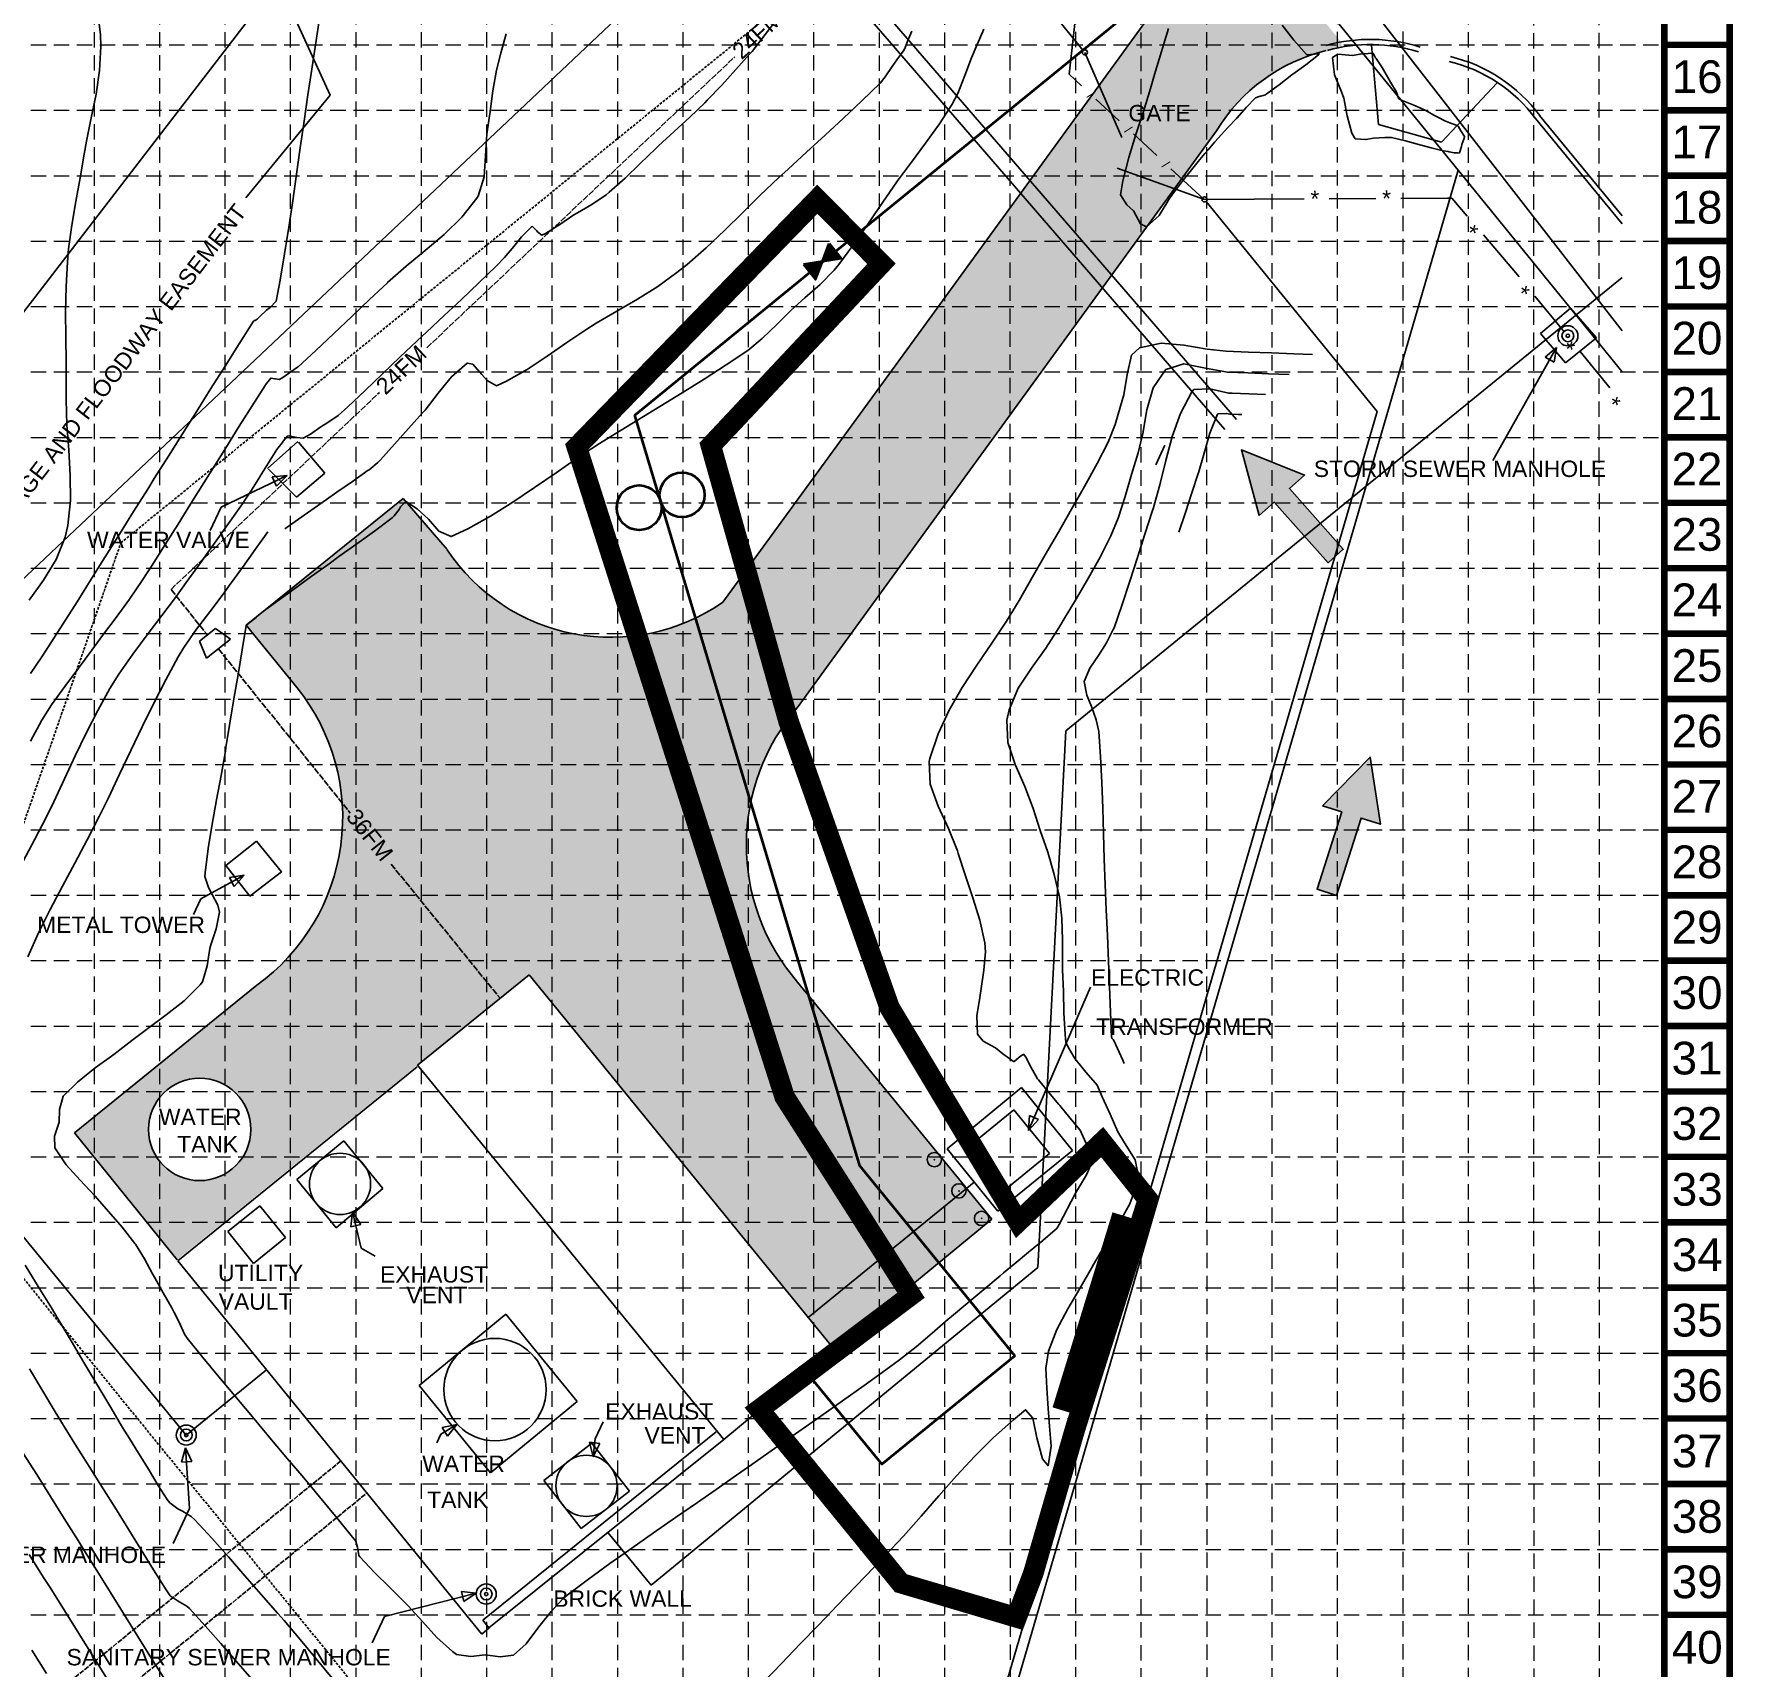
# Model space of a CAD drawing. Header units: inches. Extents: x 3987 to 4244, y 2117 to 2527.
# Drawn here: x 4077.7 to 4243.6, y 2265.7 to 2425.3 of the extents above; entities that cross this region are included whole.
import ezdxf
from ezdxf.enums import TextEntityAlignment as Align

# ---------------------------------------------------------------- set-up
doc = ezdxf.new("R2010")
doc.units = ezdxf.units.IN
doc.header["$MEASUREMENT"] = 0
doc.linetypes.add('DASH', pattern=[0.6, 0.5, -0.1])
doc.linetypes.add('HIDDEN', pattern=[0.375, 0.25, -0.125])
for name, color, linetype in [('ARROWS', 252, 'Continuous'), ('BASE', 7, 'Continuous'), ('BLDG-LINES', 3, 'Continuous'), ('BOUNDARY_L', 5, 'Continuous'), ('CONTOUR', 8, 'Continuous'), ('CONTOUR-IND', 5, 'Continuous'), ('CURB-LINE', 2, 'Continuous'), ('EASEMENTS', 2, 'HIDDEN'), ('EDGEPAVE', 2, 'Continuous'), ('ELEC-LINE', 4, 'E-OHE---OVERHEAD-ELECTRIC'), ('ELEC-TRAN', 9, 'Continuous'), ('EX-ELEC', 5, 'E-UGE---UNDERGROUND-ELECTRIC'), ('FENCE', 2, 'Continuous'), ('FENSE-NEW', 3, 'CHAINLINKS'), ('FM', 6, 'DASH'), ('FUTURE', 4, 'DASH'), ('GRID', 254, 'HIDDEN'), ('LIMITS OF DISTURBANCE', 1, 'HIDDEN'), ('SILT FENCE', 200, 'Continuous'), ('SS-EXIST', 6, 'DASH'), ('SS-EXST01', 6, 'NEW36WATER'), ('SS-MH-TEXT', 6, 'Continuous'), ('STORMSEWER', 6, 'Continuous'), ('TEXT-EXIST', 4, 'Continuous'), ('VAULT', 11, 'Continuous'), ('W-VALVE-TEXT', 6, 'Continuous'), ('WALL', 12, 'Continuous'), ('WATER_TANK', 14, 'Continuous')]:
    doc.layers.add(name, color=color, linetype=linetype)
for name, color, linetype, lineweight in [('C-SS-BYOTHERS', 6, 'Continuous', 40), ('C-SS-PIPE', 20, 'Continuous', 40), ('C-WTR-PIPE', 7, 'Continuous', 40), ('Hatch', 5, 'Continuous', 0)]:
    doc.layers.add(name, color=color, linetype=linetype, lineweight=lineweight)
doc.styles.add('ROMANS', font='romans.shx')
doc.styles.get("Standard").update_dxf_attribs({"font": 'ARIAL.TTF'})
doc.linetypes.add('24SANSEW', pattern='A,0.75,-0.052381,["24SS",ROMANS,S=0.1,R=0,X=0,Y=-0.055],-0.497619,0.7,-0.1,0.7,-0.1,0.7,-0.1', length=3.7)
doc.linetypes.add('30SANSEW', pattern='A,0.75,-0.052381,["30SS",ROMANS,S=0.1,R=0,X=0,Y=-0.055],-0.497619,0.7,-0.1,0.7,-0.1,0.7,-0.1', length=3.7)
doc.linetypes.add('CHAINLINKS', pattern='A,1,-0.075,["O",ROMANS,S=0.1,R=0,X=0,Y=-0.05],-0.175', length=1.25)
doc.linetypes.add('E-OHE---OVERHEAD-ELECTRIC', pattern='A,0.159101,-0.012548,["OHE",ROMANS,S=0.1,R=0,X=0,Y=-0.054412],-0.313626,0.159101,-0.091517,0.159101,-0.091517', length=0.986511)
doc.linetypes.add('E-UGE---UNDERGROUND-ELECTRIC', pattern='A,0.159101,-0.012548,["UGE",ROMANS,S=0.1,R=0,X=0,Y=-0.054412],-0.313626,0.159101,-0.091517,0.159101,-0.091517', length=0.986511)
doc.linetypes.add('NEW36WATER', pattern='A,1,-0.058095,["36W",ROMANS,S=0.12,R=0,X=0,Y=-0.055],-0.561905,1', length=2.62)
doc.linetypes.add('WATER', pattern='A,1,-0.075,["W",ROMANS,S=0.1,R=0,X=0,Y=-0.055],-0.175', length=1.25)

# ---------------------------------------------------------------- blocks, each defined once
blk = doc.blocks.new('SYM1')
blk.add_circle((0, 0), 0.5)
blk = doc.blocks.new('VALVE')
for points in [[(-0.0812, 0.0469), (-0.0812, -0.0469), (0, 0)], [(0.0812, 0.0469), (0.0812, -0.0469), (0, 0)]]:
    blk.add_lwpolyline(points, close=True)
for points in [[(-0.0812, 0.0469), (-0.0812, -0.0469), (0, 0), (-0.0812, -0.0469)], [(0.0812, 0.0469), (0.0812, -0.0469), (0, 0), (0.0812, -0.0469)]]:
    blk.add_solid(points)
blk = doc.blocks.new('arrow')
blk.add_lwpolyline([(-67.01, -25.36), (-59.33, -25.42), (-59.57, -56.14), (-51.89, -56.2), (-51.65, -25.48), (-43.97, -25.54), (-55.3, -2.41), (-67.01, -25.36)], close=True)
at = {"color": 254}
for points in [[(-43.97, -25.54), (-67.01, -25.36), (-55.3, -2.41), (-67.01, -25.36)], [(-59.57, -56.14), (-51.89, -56.2), (-59.33, -25.42), (-51.65, -25.48)]]:
    blk.add_solid(points, dxfattribs=at)

msp = doc.modelspace()

# ---------------------------------------------------------------- hatches: boundary and pattern name
at = {"layer": 'Hatch'}
h = msp.add_hatch(dxfattribs=at)
h.set_pattern_fill('AR-CONC', color=253, style=0)
h.set_pattern_definition([(89.1837, (4160.467, 2285.538), (5.95613, 4.0453), [0.75, -8.25]), (34.1837, (4160.467, 2285.538), (-5.8279, 4.95378), [0.6, -6.6]), (139.635, (4160.963, 2285.875), (0.12823, 8.9991), [0.6374, -7.01142]), (85.368, (4159.203, 2287.088), (9.3182, 5.45994), [1.125, -12.375]), (135.819, (4159.98, 2287.543), (1.09024, 13.4559), [0.9561, -10.5171]), (30.368, (4159.203, 2287.088), (1.0902, 13.4559), [0.9, -9.9]), (60.1837, (4160.294, 2287.3324), (7.17055, 0.65051), [0.75, -8.25]), (5.1837, (4160.294, 2287.332), (-2.69557, 7.1581), [0.6, -6.6]), (110.635, (4160.892, 2287.3866), (4.475, 7.8086), [0.6374, -7.01142]), (76.6837, (4160.467, 2285.5379), (-2.009, 2.65717), [0, -6.52, 0, -6.7, 0, -6.625]), (46.6837, (4160.467, 2285.538), (-0.45281, 4.71928), [0, -3.82, 0, -6.37, 0, -2.525]), (6.6837, (4158.7384, 2284.129), (4.28029, 3.19791), [0, -2.5, 0, -7.8, 0, -10.35]), (356.6837, (4157.963, 2283.497), (3.88795, 4.46056), [0, -3.25, 0, -5.18, 0, -7.35])])
edge = h.paths.add_edge_path()
edge.add_line((4195.81, 2436.14), (4205.35, 2424.46))
edge.add_line((4205.35, 2424.46), (4205.44, 2423.97))
edge.add_arc((4208.13, 2406.64), 17.54, 98.846, 148.4982)
edge.add_line((4193.18, 2415.8), (4152.32, 2359.55))
edge.add_arc((4167.75, 2346.05), 20.5, 138.8207, 219.1837)
edge.add_line((4151.86, 2333.1), (4171.26, 2309.5))
edge.add_line((4171.26, 2309.5), (4155.76, 2296.86))
edge.add_line((4155.76, 2296.86), (4126.02, 2333.35))
edge.add_line((4126.02, 2333.35), (4091.65, 2305.52))
edge.add_line((4091.65, 2305.52), (4081.61, 2317.92))
edge.add_line((4081.61, 2317.92), (4100.38, 2333.07))
edge.add_arc((4087.6, 2348.74), 20.22, 309.1837, 398.6819)
edge.add_line((4103.38, 2361.38), (4098.42, 2367.51))
edge.add_line((4098.42, 2367.51), (4113.73, 2379.89))
edge.add_line((4113.73, 2379.89), (4119.13, 2373.39))
edge.add_arc((4134, 2385.51), 19.19, 219.1837, 304.7542)
edge.add_line((4144.94, 2369.75), (4192.11, 2434.55))
edge.add_arc((4170.64, 2450.75), 26.89, 322.9638, 331.7383)
edge.add_line((4194.33, 2438.01), (4195.81, 2436.14))
edge = h.paths.add_edge_path(flags=16)
edge.add_arc((4093.85, 2318.25), 5, 0, 360)

# ---------------------------------------------------------------- linework, layer by layer
for centre in [(4107.56, 2312.93), (4131.63, 2283.44)]:
    msp.add_circle(centre, 2.99)
for p in [(4165.61, 2315.3), (4168.01, 2312.25), (4170.22, 2309.56)]:
    msp.add_point(p)
at = {"layer": 'BASE', "const_width": 0.639}
for points in [[(4243.3, 2117.49), (4243.3, 2526.42), (3987.72, 2526.42), (3987.72, 2117.49)], [(4236.91, 2123.88), (4236.91, 2520.03), (3994.11, 2520.03), (3994.11, 2123.88)]]:
    msp.add_lwpolyline(points, close=True, dxfattribs=at)
for points in [[(4243.3, 2424.19), (4236.91, 2424.19)], [(4243.3, 2417.8), (4236.91, 2417.8)], [(4243.3, 2411.41), (4236.91, 2411.41)], [(4243.3, 2405.02), (4236.91, 2405.02)], [(4243.3, 2398.63), (4236.91, 2398.63)], [(4243.3, 2392.24), (4236.91, 2392.24)], [(4243.3, 2385.85), (4236.91, 2385.85)], [(4243.3, 2379.46), (4236.91, 2379.46)], [(4243.3, 2373.07), (4236.91, 2373.07)], [(4243.3, 2366.68), (4236.91, 2366.68)], [(4243.3, 2360.29), (4236.91, 2360.29)], [(4243.3, 2353.9), (4236.91, 2353.9)], [(4243.3, 2347.51), (4236.91, 2347.51)], [(4243.3, 2341.12), (4236.91, 2341.12)], [(4243.3, 2334.74), (4236.91, 2334.74)], [(4243.3, 2328.35), (4236.91, 2328.35)], [(4243.3, 2321.96), (4236.91, 2321.96)], [(4243.3, 2315.57), (4236.91, 2315.57)], [(4243.3, 2309.18), (4236.91, 2309.18)], [(4243.3, 2302.79), (4236.91, 2302.79)], [(4243.3, 2296.4), (4236.91, 2296.4)], [(4243.3, 2290.01), (4236.91, 2290.01)], [(4243.3, 2283.62), (4236.91, 2283.62)], [(4243.3, 2277.23), (4236.91, 2277.23)], [(4243.3, 2270.84), (4236.91, 2270.84)]]:
    msp.add_lwpolyline(points, dxfattribs=at)
at = {"layer": 'BLDG-LINES', "color": 7, "linetype": 'Continuous'}
for p, q in [((4115.12, 2324.53), (4126.02, 2333.35)), ((4126.02, 2333.35), (4155.77, 2296.85)), ((4145.06, 2287.98), (4115.12, 2324.53)), ((4155.77, 2296.85), (4145.06, 2287.98))]:
    msp.add_line(p, q, dxfattribs=at)
at = {"layer": 'BOUNDARY_L', "color": 7, "linetype": 'Continuous'}
for p, q in [((4216.76, 2411.94), (4153.44, 2489.74)), ((4148.96, 2179.31), (4216.76, 2411.94)), ((4232.78, 2392.25), (4216.76, 2411.94))]:
    msp.add_line(p, q, dxfattribs=at)
at = {"layer": 'C-SS-BYOTHERS', "color": 42, "linetype": 'Continuous'}
msp.add_line((4157.65, 2405.36), (4210.5, 2448.43), dxfattribs=at)
at = {"layer": 'C-SS-PIPE', "color": 7}
for p in [(4157.65, 2405.36), (4136.36, 2388.01)]:
    msp.add_line(p, (4155.97, 2404), dxfattribs=at)
msp.add_lwpolyline([(4153.07, 2294.61), (4160.47, 2285.54), (4173.47, 2296.13), (4158.33, 2314.7), (4136.36, 2388.01)], dxfattribs=at)
at = {"layer": 'C-WTR-PIPE'}
for centre in [(4140.97, 2380.23), (4136.78, 2378.98)]:
    msp.add_circle(centre, 2.19, dxfattribs=at)
at = {"layer": 'CONTOUR', "color": 35, "linetype": 'Continuous'}
for points, elevation in [([(4150.37, 2426.84), (4149.07, 2425.21), (4147.8, 2423.55), (4147.59, 2423.3), (4146.21, 2421.78), (4144.84, 2420.26), (4143.43, 2418.77), (4143.2, 2418.54), (4141.72, 2417.11), (4140.2, 2415.71), (4138.67, 2414.32), (4138.37, 2414.04), (4136.88, 2412.61), (4135.4, 2411.18), (4133.86, 2409.8), (4133.54, 2409.54), (4132.17, 2408.61), (4130.74, 2407.78), (4130.41, 2407.57), (4129.04, 2406.64), (4127.63, 2405.77), (4127.28, 2405.61), (4126.86, 2405.92), (4126.77, 2406.01), (4126.36, 2406.43), (4126.26, 2406.41), (4125.29, 2405.43), (4124.54, 2404.48), (4123.63, 2403.43), (4122.81, 2402.56), (4121.13, 2400.94), (4119.43, 2399.33), (4117.72, 2397.74), (4116.01, 2396.14), (4115.1, 2395.28), (4113.4, 2393.67), (4111.72, 2392.05), (4110.02, 2390.43), (4108.31, 2388.84), (4107.38, 2388), (4106.38, 2387.31), (4105.67, 2386.88), (4104.67, 2386.17), (4103.95, 2385.76), (4103.34, 2385.83), (4103.19, 2385.86), (4102.57, 2386), (4102.42, 2385.97), (4102.01, 2385.47), (4101.91, 2385.31), (4101.5, 2384.81), (4101.39, 2384.66), (4100.57, 2383.37), (4099.75, 2382.07), (4099.72, 2382), (4098.91, 2380.7), (4098.08, 2379.41), (4098.04, 2379.35), (4096.68, 2377.42), (4095.3, 2375.5), (4093.92, 2373.59), (4092.53, 2371.68), (4091.57, 2370.34), (4090.16, 2368.44), (4088.72, 2366.56), (4087.31, 2364.67), (4085.96, 2362.73), (4085.09, 2361.33), (4083.89, 2359.17), (4082.77, 2356.97), (4081.7, 2354.74), (4080.66, 2352.5), (4079.61, 2350.26), (4078.89, 2348.78), (4077.76, 2346.59), (4076.59, 2344.4)], 679), ([(4083.87, 2427.5), (4084.16, 2425.19), (4084.21, 2424.02), (4084.08, 2421.69), (4083.73, 2419.38), (4083.26, 2417.07), (4082.79, 2414.77), (4082.57, 2413.51), (4082.18, 2411.2), (4081.76, 2408.9), (4081.36, 2406.59), (4081.05, 2404.27), (4080.93, 2403), (4080.8, 2400.55), (4080.76, 2398.1), (4080.77, 2395.65), (4080.8, 2393.19), (4080.82, 2390.74), (4080.82, 2389.55), (4080.89, 2387.08), (4081.06, 2384.61), (4081.21, 2382.13), (4081.22, 2379.67), (4080.96, 2377.25), (4080.7, 2376.1), (4079.84, 2373.92), (4078.61, 2371.89), (4077.18, 2369.96)], 676), ([(4105.52, 2426.56), (4105.13, 2423.97), (4104.75, 2421.39), (4104.43, 2419.32), (4104.04, 2416.73), (4103.67, 2414.14), (4103.31, 2411.55), (4102.94, 2408.96), (4102.55, 2406.38), (4102.15, 2403.79), (4101.71, 2401.21), (4101.33, 2399.16), (4100.72, 2398.52), (4100.39, 2398.27), (4099.74, 2397.65), (4099.45, 2397.39), (4099.36, 2397.33), (4099.36, 2397.32), (4099.27, 2397.26), (4099.26, 2397.26), (4099.22, 2397.26), (4099.22, 2397.26), (4099.17, 2397.27), (4099.17, 2397.27), (4099.14, 2397.24), (4099.14, 2397.23), (4099.11, 2397.2), (4099.11, 2397.2), (4097.72, 2395), (4096.34, 2392.81), (4094.95, 2390.61), (4093.57, 2388.41), (4092.18, 2386.21), (4090.79, 2384.02), (4089.41, 2381.82), (4088.77, 2380.8), (4087.38, 2378.6), (4086.01, 2376.4), (4084.63, 2374.19), (4083.25, 2371.99), (4081.87, 2369.79), (4080.48, 2367.6), (4079.08, 2365.41), (4078.42, 2364.4), (4077.31, 2362.78)], 677), ([(4123.78, 2425.27), (4123.25, 2423.39), (4122.85, 2421.71), (4122.5, 2419.71), (4122.21, 2417.69), (4121.92, 2415.68), (4121.89, 2415.46), (4121.76, 2413.38), (4121.65, 2411.3), (4121.05, 2409.4), (4120.93, 2409.22), (4119.45, 2407.35), (4117.74, 2405.67), (4115.89, 2404.11), (4114.01, 2402.57), (4112.2, 2400.98), (4112.18, 2400.95), (4110.43, 2399.3), (4108.7, 2397.65), (4106.96, 2395.99), (4105.21, 2394.34), (4103.45, 2392.71), (4103.42, 2392.69), (4102.76, 2392.25), (4102.51, 2392.1), (4101.86, 2391.64), (4101.6, 2391.51), (4101.25, 2391.56), (4101.2, 2391.56), (4100.84, 2391.63), (4100.79, 2391.62), (4100.55, 2391.32), (4100.52, 2391.27), (4100.28, 2390.98), (4100.25, 2390.93), (4098.98, 2388.93), (4097.72, 2386.93), (4096.46, 2384.92), (4095.19, 2382.92), (4094.24, 2381.4), (4092.99, 2379.4), (4091.74, 2377.38), (4090.48, 2375.37), (4089.21, 2373.37), (4088.23, 2371.88), (4086.98, 2370.06), (4085.68, 2368.27), (4084.37, 2366.49), (4083.33, 2365.06), (4082.01, 2363.29), (4080.67, 2361.52), (4079.38, 2359.73), (4078.43, 2358.24), (4077.31, 2356.19)], 678), ([(4170.43, 2425.73), (4169.7, 2424.01), (4169.24, 2422.92), (4168.58, 2421.18), (4167.9, 2419.44), (4167.35, 2418.4), (4166.1, 2416.47), (4164.76, 2414.59), (4163.38, 2412.74), (4162.01, 2410.89), (4161.59, 2410.29), (4160.27, 2408.4), (4158.98, 2406.49), (4157.66, 2404.59), (4156.28, 2402.75), (4155.82, 2402.19), (4154.46, 2400.77), (4152.97, 2399.47), (4151.61, 2398.27), (4150.21, 2396.88), (4148.8, 2395.49), (4147.4, 2394.35), (4145.29, 2392.92), (4143.14, 2391.54), (4140.98, 2390.19), (4138.8, 2388.86), (4136.61, 2387.53), (4134.43, 2386.2), (4132.91, 2385.25), (4130.77, 2383.85), (4128.66, 2382.4), (4126.55, 2380.94), (4124.43, 2379.51), (4122.26, 2378.15), (4120.03, 2376.92), (4118.41, 2376.15), (4117.22, 2376.7), (4116.2, 2377.87), (4115.11, 2378.88), (4113.98, 2379.6), (4113.48, 2379.06), (4113.32, 2378.79), (4112.85, 2378.17), (4112.66, 2377.99), (4110.94, 2376.7), (4109.19, 2375.44), (4107.43, 2374.2), (4106.49, 2373.51), (4104.74, 2372.25), (4103, 2370.99), (4101.25, 2369.73), (4100.31, 2369.04), (4099.63, 2368.5), (4099.36, 2368.27), (4098.69, 2367.73), (4098.41, 2367.51), (4098.41, 2367.5), (4098.41, 2367.5), (4098.4, 2367.5), (4098.4, 2367.5), (4098.4, 2367.49), (4098.4, 2367.49), (4098.39, 2367.49), (4098.39, 2367.49), (4098.39, 2367.47), (4098.39, 2367.47), (4098.38, 2367.46), (4098.38, 2367.46), (4097.99, 2365.08), (4097.6, 2362.69), (4097.2, 2360.31), (4096.81, 2357.92), (4096.42, 2355.54), (4096.37, 2355.21), (4095.95, 2352.83), (4095.5, 2350.46), (4095.07, 2348.08), (4094.68, 2345.69), (4094.38, 2343.3), (4094.35, 2342.97), (4094.71, 2341.88), (4095.07, 2341.21), (4095.62, 2340.16), (4095.78, 2339.46), (4095.47, 2337.85), (4094.95, 2336.27), (4094.85, 2335.91), (4094.59, 2334.24), (4094.12, 2332.66), (4093.91, 2332.37), (4092.34, 2330.81), (4090.59, 2329.43), (4088.77, 2328.12), (4087.22, 2326.93), (4085.45, 2325.58), (4083.64, 2324.26), (4081.91, 2322.86), (4080.53, 2321.5), (4080.16, 2320.21), (4080.11, 2318.97), (4079.68, 2317.58), (4079.69, 2316.44), (4080.8, 2314.78), (4082.18, 2313.29), (4083.58, 2311.81), (4083.63, 2311.74), (4084.95, 2310.22), (4086.27, 2308.7), (4087.52, 2307.12), (4087.57, 2307.05), (4088.45, 2305.62), (4089.24, 2304.14), (4089.46, 2303.74), (4090.29, 2302.29), (4091.12, 2300.83), (4091.34, 2300.44), (4091.78, 2299.57), (4091.99, 2299.14), (4092.38, 2298.25), (4092.63, 2297.85), (4094.16, 2295.96), (4095.71, 2294.08), (4097.27, 2292.22), (4098.84, 2290.36), (4100.41, 2288.49), (4100.87, 2287.94), (4102.43, 2286.07), (4104.01, 2284.22), (4105.57, 2282.36), (4107.13, 2280.48), (4108.66, 2278.59), (4109.11, 2278.03), (4109.27, 2277.43), (4109.3, 2277.26), (4109.41, 2276.63), (4109.49, 2276.49), (4110.91, 2274.98), (4112.39, 2273.53), (4113.87, 2272.08), (4114.22, 2271.73), (4115.62, 2270.18), (4117.01, 2268.62), (4118.55, 2267.25), (4118.95, 2266.97), (4120.34, 2266.78), (4121.72, 2266.93), (4123.2, 2266.74), (4124.49, 2266.9), (4125.74, 2268.02), (4126.77, 2269.42), (4127.11, 2269.82), (4128.19, 2271.15), (4129.33, 2272.41), (4129.73, 2272.75), (4131.82, 2274.31), (4133.92, 2275.85), (4136.05, 2277.35), (4138.19, 2278.85), (4140.34, 2280.33), (4142.48, 2281.81), (4144.62, 2283.3), (4145.97, 2284.24), (4148.1, 2285.75), (4150.23, 2287.24), (4152.37, 2288.73), (4154.51, 2290.23), (4156.64, 2291.73), (4158.76, 2293.24), (4160.88, 2294.77), (4162.2, 2295.74), (4163.82, 2297.02), (4165.39, 2298.36), (4166.95, 2299.71), (4167.28, 2299.98), (4168.87, 2301.31), (4170.45, 2302.63), (4172.03, 2303.96), (4172.36, 2304.23), (4173.59, 2305.25), (4174.81, 2306.26), (4174.97, 2306.39), (4176.2, 2307.41), (4177.42, 2308.43), (4177.58, 2308.56)], 681), ([(4188.47, 2425.8), (4187.8, 2423.54), (4187.13, 2421.29), (4186.74, 2419.93), (4186.05, 2417.68), (4185.3, 2415.44), (4184.6, 2413.2), (4184.03, 2410.92), (4183.79, 2409.53), (4184.4, 2408.55), (4185.07, 2407.96), (4185.75, 2406.69), (4186.34, 2406.4), (4187.58, 2407.53), (4188.51, 2409.08), (4188.87, 2409.6), (4189.93, 2410.96), (4191, 2412.32), (4191.39, 2412.8), (4192.03, 2413.56), (4192.36, 2413.93), (4193, 2414.7), (4193.32, 2415.07), (4194.29, 2416.11), (4195.16, 2417.03), (4196.1, 2418.09), (4196.99, 2419), (4197.43, 2419.16), (4197.51, 2419.18), (4197.96, 2419.32), (4198.03, 2419.36), (4199.29, 2420.29), (4200.52, 2421.25), (4200.63, 2421.33), (4201.91, 2422.23), (4203.13, 2423.2), (4203.23, 2423.3), (4202.74, 2423.29), (4202.6, 2423.28), (4202.06, 2423.21), (4201.97, 2423.26), (4200.74, 2424.64), (4199.6, 2426.1)], 683), ([(4217.15, 2414.44), (4217.37, 2415.07), (4217.38, 2415.25), (4217.1, 2415.69), (4217.03, 2415.78), (4216.76, 2416.24), (4216.68, 2416.32), (4216.21, 2416.49), (4216.11, 2416.52), (4215.63, 2416.69), (4215.53, 2416.73), (4214.74, 2417.15), (4214.4, 2417.33), (4213.61, 2417.77), (4213.26, 2417.94), (4212.46, 2418.29), (4212.12, 2418.43), (4211.3, 2418.75), (4210.98, 2418.92), (4210.86, 2419.23), (4210.85, 2419.27), (4210.74, 2419.58), (4210.72, 2419.62), (4210.18, 2420.54), (4209.88, 2421.05), (4209.34, 2421.97), (4209.03, 2422.48), (4208.76, 2422.86), (4208.71, 2422.93), (4208.46, 2423.36), (4208.38, 2423.39), (4207.2, 2423.29), (4206.44, 2423.16), (4205.03, 2423.27), (4204.49, 2422.94), (4204.69, 2421.26), (4205.39, 2419.6), (4205.61, 2418.98), (4205.94, 2417.24), (4206.4, 2415.57), (4206.72, 2415.02), (4207.77, 2414.93), (4208.5, 2415.07), (4209.61, 2415.15), (4210.27, 2415.13), (4211.63, 2414.82), (4212.79, 2414.49), (4214.14, 2414.14), (4215.31, 2413.85), (4215.81, 2413.76), (4215.91, 2413.74), (4216.4, 2413.65), (4216.5, 2413.63), (4216.69, 2413.63), (4216.71, 2413.63), (4216.9, 2413.62), (4216.91, 2413.63), (4217.1, 2414.26), (4217.15, 2414.44)], 683), ([(4179.85, 2318.18), (4178.86, 2319.38), (4177.86, 2320.59), (4177.78, 2320.69), (4176.77, 2321.88), (4175.78, 2323.09), (4175.7, 2323.2), (4175.22, 2324.01), (4175.01, 2324.39), (4174.59, 2325.27), (4174.31, 2325.59), (4173.9, 2325.32), (4173.82, 2325.24), (4173.42, 2324.89), (4173.33, 2324.9), (4172.29, 2325.62), (4171.57, 2326.23), (4170.38, 2326.88), (4169.81, 2327.56), (4169.75, 2329.33), (4170.06, 2331.14), (4170.18, 2332.02), (4170.43, 2333.81), (4170.61, 2335.61), (4170.54, 2336.48), (4170.04, 2338.69), (4169.38, 2340.87), (4168.65, 2343.03), (4167.95, 2345.2), (4167.86, 2345.47), (4166.99, 2347.65), (4165.97, 2349.82), (4165.2, 2351.99), (4165.12, 2354.19), (4165.18, 2354.47), (4165.97, 2356.89), (4167.05, 2359.2), (4168.34, 2361.42), (4169.76, 2363.59), (4171.23, 2365.75), (4172.67, 2367.91), (4173.89, 2369.93), (4175.16, 2372.16), (4176.45, 2374.38), (4177.74, 2376.6), (4179.02, 2378.82), (4180.28, 2381.06), (4181.51, 2383.31), (4182.6, 2385.39), (4183.28, 2387.11), (4183.79, 2388.9), (4184.12, 2390), (4184.44, 2392), (4184.88, 2393.89), (4185.64, 2394.61), (4187.76, 2395.04), (4189.99, 2394.87), (4192.26, 2394.48), (4194.1, 2394.27), (4196.31, 2394.18), (4198.53, 2394.09), (4200.74, 2394), (4202.56, 2393.93)], 681), ([(4197.96, 2390.02), (4196.32, 2390.09), (4194.69, 2390.15), (4194.36, 2390.16), (4192.53, 2390.59), (4190.96, 2390.54), (4190.75, 2390.31), (4189.64, 2388.19), (4188.83, 2385.93), (4188.21, 2383.58), (4187.63, 2381.21), (4186.98, 2378.87), (4186.92, 2378.69), (4186.18, 2376.4), (4185.45, 2374.1), (4184.72, 2371.81), (4183.96, 2369.52), (4183.16, 2367.25), (4183.09, 2367.08), (4182.42, 2365.77), (4181.66, 2364.53), (4180.81, 2363.29), (4180.23, 2361.99), (4180.5, 2360.66), (4180.96, 2359.55), (4181.42, 2358.25), (4181.68, 2357.12), (4181.85, 2354.63), (4181.97, 2352.13), (4182.06, 2349.63), (4182.14, 2347.14), (4182.21, 2344.64), (4182.3, 2342.18), (4182.4, 2339.69), (4182.51, 2337.19), (4182.61, 2334.7), (4182.71, 2332.2), (4182.82, 2329.7), (4182.92, 2327.25), (4182.96, 2327.2), (4182.96, 2327.19), (4182.99, 2327.14), (4182.99, 2327.14), (4183.07, 2327.04), (4183.07, 2327.04), (4183.15, 2326.94), (4183.15, 2326.94)], 679), ([(4189.5, 2376.6), (4190.13, 2378.51), (4190.76, 2380.42), (4191.39, 2382.33), (4191.41, 2382.38), (4191.96, 2384.32), (4192.52, 2386.26), (4193.28, 2388.11), (4193.31, 2388.16), (4194.12, 2388.19), (4194.49, 2388.11), (4195.33, 2388.08), (4195.66, 2388.07)], 678), ([(4183.15, 2326.94), (4183.15, 2326.94), (4183.15, 2326.94), (4183.15, 2326.94), (4183.15, 2326.94), (4183.51, 2326.14), (4183.66, 2325.81), (4184.01, 2325.02), (4184.16, 2324.69)], 679), ([(4179.85, 2318.18), (4180.27, 2317.25), (4180.49, 2316.76), (4181.05, 2315.85), (4181.12, 2315.35), (4180.47, 2313.81), (4179.58, 2312.36), (4179.35, 2311.95), (4178.57, 2310.46), (4177.8, 2308.97), (4177.58, 2308.56)], 681), ([(4077.23, 2294.88), (4078.43, 2292.86), (4079.64, 2290.83), (4080.44, 2289.51), (4081.65, 2287.55), (4082.88, 2285.6), (4084.11, 2283.65), (4085.34, 2281.71), (4085.71, 2281.11), (4086.92, 2279.15), (4088.12, 2277.18), (4089.33, 2275.22), (4090.59, 2273.29), (4090.98, 2272.71), (4091.64, 2272.24), (4091.91, 2272.09), (4092.61, 2271.67), (4092.84, 2271.47), (4094.39, 2269.77), (4095.92, 2268.04), (4097.43, 2266.3), (4098.94, 2264.56)], 679), ([(4076.58, 2286.67), (4077.93, 2284.53), (4079.28, 2282.39), (4080.62, 2280.25), (4081.97, 2278.11), (4082.48, 2277.3), (4083.81, 2275.16), (4085.15, 2273.01), (4086.48, 2270.86), (4087.81, 2268.71), (4089.16, 2266.57), (4090.52, 2264.44)], 678), ([(4077.2, 2276.74), (4078.61, 2274.5), (4079.24, 2273.5), (4080.64, 2271.26), (4082.04, 2269.02), (4083.44, 2266.78), (4084.84, 2264.53)], 677), ([(4077.44, 2267.4), (4078.88, 2265.1)], 676)]:
    msp.add_lwpolyline(points, dxfattribs=dict(at, elevation=elevation))
at = {"layer": 'CONTOUR-IND', "color": 35, "elevation": 680}
for points in [[(4163.41, 2425.53), (4163.13, 2424.84), (4163.03, 2424.61), (4162.76, 2423.92), (4162.65, 2423.7), (4161.96, 2422.71), (4161.48, 2422.06), (4160.82, 2421.05), (4160.31, 2420.43), (4158.54, 2418.73), (4156.75, 2417.04), (4154.95, 2415.38), (4153.13, 2413.72), (4151.33, 2412.06), (4150.39, 2411.19), (4148.61, 2409.49), (4146.86, 2407.77), (4145.1, 2406.05), (4143.31, 2404.37), (4141.46, 2402.75), (4140.47, 2401.95), (4138.59, 2400.59), (4136.61, 2399.35), (4134.6, 2398.17), (4132.59, 2396.99), (4131.66, 2396.41), (4129.71, 2395.12), (4127.79, 2393.78), (4125.85, 2392.49), (4123.83, 2391.34), (4122.84, 2390.88), (4121.93, 2391.41), (4121.41, 2391.99), (4120.53, 2393), (4119.98, 2393.11), (4118.44, 2391.77), (4117.14, 2390.16), (4115.86, 2388.52), (4115.62, 2388.24), (4114.25, 2386.71), (4112.88, 2385.18), (4111.5, 2383.65), (4111.25, 2383.38), (4110.87, 2383.07), (4110.79, 2383), (4110.4, 2382.69), (4110.32, 2382.63), (4108.79, 2381.55), (4107.26, 2380.48), (4106.25, 2379.78), (4104.71, 2378.71), (4103.18, 2377.64), (4102.17, 2376.93)], [(4200.26, 2391.98), (4198.26, 2392.06), (4196.26, 2392.14), (4194.25, 2392.22), (4194.23, 2392.22), (4192.11, 2392.62), (4189.99, 2393.02), (4188.21, 2392.48), (4188.19, 2392.46), (4186.98, 2390.69), (4186.36, 2388.53), (4185.97, 2386.22), (4185.52, 2384.34), (4184.87, 2382.22), (4184.24, 2380.08), (4183.55, 2377.97), (4182.85, 2376.23), (4181.82, 2374.15), (4180.68, 2372.12), (4179.48, 2370.12), (4178.29, 2368.13), (4177.78, 2367.23), (4176.49, 2365.25), (4175.09, 2363.32), (4173.81, 2361.34), (4172.92, 2359.23), (4172.7, 2358.23), (4172.8, 2356.03), (4173.51, 2353.88), (4174.45, 2351.75), (4175.27, 2349.6), (4175.27, 2349.6), (4175.96, 2347.45), (4176.68, 2345.32), (4177.33, 2343.16), (4177.84, 2340.97), (4177.84, 2340.97), (4178.07, 2338.88), (4178.12, 2336.76), (4178.12, 2334.64), (4178.14, 2333.85), (4178.21, 2331.74), (4178.27, 2329.63), (4178.38, 2327.52), (4178.44, 2326.73), (4178.77, 2326.13), (4178.89, 2325.95), (4179.23, 2325.34), (4179.34, 2325.17), (4180.03, 2324.33), (4180.42, 2323.86), (4181.11, 2323.03), (4181.5, 2322.56)], [(4100.52, 2376.63), (4099.27, 2374.89), (4098.02, 2373.15), (4096.77, 2371.4), (4096.13, 2370.52), (4094.84, 2368.8), (4093.53, 2367.1), (4092.3, 2365.34), (4091.74, 2364.41), (4090.53, 2362.16), (4089.36, 2359.88), (4088.24, 2357.58), (4087.13, 2355.27), (4086.03, 2352.96), (4084.93, 2350.65), (4084.03, 2348.81), (4082.87, 2346.53), (4081.66, 2344.27), (4080.44, 2342.01), (4079.25, 2339.74), (4078.12, 2337.44), (4077.07, 2335.11)], [(4148.9, 2264.24), (4150.71, 2266.12), (4152.52, 2267.99), (4154.32, 2269.87), (4156.13, 2271.75), (4157.93, 2273.63), (4159.74, 2275.51), (4160.81, 2276.62), (4162.59, 2278.53), (4164.33, 2280.48), (4166.05, 2282.45), (4167.79, 2284.4), (4169.56, 2286.32), (4171.4, 2288.16), (4173.33, 2289.9), (4174.53, 2290.87), (4175.24, 2290.05), (4175.63, 2288.13), (4176.18, 2286.06), (4176.72, 2285.4), (4177.02, 2287.3), (4176.86, 2289.28), (4176.74, 2291), (4176.61, 2292.97), (4176.5, 2294.94), (4176.75, 2296.6), (4177.59, 2298.71), (4178.66, 2300.73), (4179.83, 2302.71), (4180.97, 2304.69), (4181.16, 2305.05), (4182.33, 2307.04), (4183.59, 2308.99), (4184.72, 2310.99), (4185.49, 2313.11), (4185.57, 2313.51), (4185.23, 2315.27), (4184.17, 2316.94), (4183.54, 2318.03), (4182.77, 2319.74), (4182, 2321.45), (4181.5, 2322.56)], [(4076.79, 2304.99), (4078.09, 2302.9), (4079.38, 2300.81), (4080.04, 2299.71), (4081.3, 2297.6), (4082.55, 2295.48), (4083.8, 2293.37), (4085.06, 2291.26), (4086.32, 2289.15), (4086.98, 2288.05), (4087.86, 2286.64), (4088.74, 2285.24), (4088.95, 2284.91), (4089.79, 2283.48), (4090.68, 2282.09), (4090.92, 2281.78), (4091.73, 2281.2), (4092.16, 2280.95), (4093.02, 2280.44), (4093.39, 2280.13), (4095.04, 2278.33), (4096.66, 2276.5), (4098.27, 2274.66), (4099.87, 2272.82), (4101.47, 2270.98), (4102.09, 2270.28), (4103.68, 2268.42), (4105.24, 2266.54), (4106.8, 2264.66)]]:
    msp.add_lwpolyline(points, dxfattribs=at)
at = {"layer": 'CURB-LINE', "color": 7}
msp.add_line((4232.78, 2406.69), (4224.34, 2416.98), dxfattribs=at)
at = {"layer": 'CURB-LINE', "color": 7, "linetype": 'Continuous'}
msp.add_line((4232.78, 2407.48), (4224.73, 2417.3), dxfattribs=at)
for centre, radius, start, end in [((4208.2, 2408.51), 16.21, 72.5827, 105.5004), ((4212.55, 2408.3), 15.14, 36.3827, 76.7676)]:
    msp.add_arc(centre, radius, start, end, dxfattribs=at)
at = {"layer": 'CURB-LINE', "color": 7}
for centre, radius, start, end in [((4208.2, 2408.51), 15.71, 72.5827, 105.5004), ((4212.55, 2408.3), 14.64, 36.3827, 76.7676)]:
    msp.add_arc(centre, radius, start, end, dxfattribs=at)
at = {"layer": 'EASEMENTS', "color": 253, "linetype": 'HIDDEN'}
for p, q in [((4086.15, 2375.55), (4182.55, 2453.98)), ((4065.86, 2316.94), (4086.15, 2375.55)), ((4156.58, 2205.46), (4065.86, 2316.94))]:
    msp.add_line(p, q, dxfattribs=at)
at = {"layer": 'EDGEPAVE', "color": 7}
for p, q in [((4192.03, 2434.47), (4164.57, 2396.67)), ((4208.98, 2416.42), (4208.32, 2424.15)), ((4220.58, 2420.49), (4215.15, 2414.69)), ((4215.15, 2414.69), (4208.98, 2416.42)), ((4193.18, 2415.8), (4174.99, 2390.78)), ((4227.74, 2398.46), (4224.81, 2396.01)), ((4230.28, 2395.57), (4227.74, 2398.46)), ((4164.57, 2396.67), (4144.94, 2369.75)), ((4224.81, 2396.01), (4227.26, 2393.13)), ((4227.26, 2393.13), (4230.28, 2395.57)), ((4100.49, 2382.8), (4103.45, 2385.45)), ((4103.51, 2385.39), (4106.07, 2382.35)), ((4103.32, 2380), (4100.56, 2382.73)), ((4106.07, 2382.35), (4103.32, 2380)), ((4113.73, 2379.89), (4098.4, 2367.49)), ((4118.03, 2374.88), (4113.73, 2379.89)), ((4098.4, 2367.49), (4103.38, 2361.38)), ((4099.41, 2346.42), (4096.41, 2344.02)), ((4101.85, 2343.42), (4099.41, 2346.42)), ((4096.41, 2344.02), (4098.75, 2341.03)), ((4098.75, 2341.03), (4101.85, 2343.42)), ((4099.43, 2332.35), (4081.61, 2317.92)), ((4115.1, 2324.36), (4091.73, 2305.42)), ((4166.86, 2316.36), (4174.11, 2322.34)), ((4174.11, 2322.34), (4179.1, 2316.18)), ((4081.61, 2317.92), (4091.65, 2305.52)), ((4103.33, 2313.37), (4107.94, 2317.14)), ((4107.94, 2317.14), (4111.75, 2312.49)), ((4171.82, 2310.28), (4166.86, 2316.36)), ((4179.1, 2316.18), (4171.82, 2310.28)), ((4107.17, 2308.63), (4103.33, 2313.37)), ((4111.75, 2312.49), (4107.17, 2308.63)), ((4091.73, 2305.42), (4121.42, 2268.96)), ((4123.74, 2300.2), (4115.3, 2293.25)), ((4115.3, 2293.25), (4122.27, 2284.71)), ((4127.46, 2283.95), (4132.16, 2287.61)), ((4132.16, 2287.61), (4135.84, 2282.92)), ((4131.11, 2279.26), (4127.46, 2283.95)), ((4135.84, 2282.92), (4131.11, 2279.26)), ((4121.42, 2268.96), (4122.12, 2269.56))]:
    msp.add_line(p, q, dxfattribs=at)
at = {"layer": 'EDGEPAVE', "color": 7, "linetype": 'Continuous'}
for p, q in [((4174.99, 2390.78), (4152.32, 2359.55)), ((4152.25, 2332.63), (4171.22, 2309.47)), ((4171.22, 2309.47), (4155.79, 2296.78)), ((4130.71, 2291.66), (4123.74, 2300.2)), ((4122.27, 2284.71), (4130.71, 2291.66))]:
    msp.add_line(p, q, dxfattribs=at)
at = {"layer": 'EDGEPAVE', "color": 7}
for centre, radius, start, end in [((4207.93, 2406.84), 17.26, 103.5064, 148.7113), ((4134, 2385.51), 19.19, 213.6649, 304.7542), ((4087.6, 2348.74), 20.22, 305.823, 38.6819)]:
    msp.add_arc(centre, radius, start, end, dxfattribs=at)
at = {"layer": 'EDGEPAVE', "color": 7, "linetype": 'Continuous'}
msp.add_arc((4167.75, 2346.05), 20.5, 138.8207, 220.8849, dxfattribs=at)
at = {"layer": 'ELEC-LINE', "color": 7, "flags": 128}
msp.add_lwpolyline([(4232.78, 2396.27), (4210.73, 2424.66), (4160.17, 2489.74)], dxfattribs=at)
at = {"layer": 'ELEC-TRAN', "linetype": 'Continuous'}
for p, q in [((4169.11, 2316.69), (4173.38, 2320.16)), ((4173.38, 2320.16), (4176.85, 2315.9)), ((4172.59, 2312.43), (4169.11, 2316.69)), ((4176.85, 2315.9), (4172.59, 2312.43))]:
    msp.add_line(p, q, dxfattribs=at)
at = {"layer": 'EX-ELEC', "color": 7}
msp.add_line((4153.3, 2299.89), (4169.51, 2313.11), dxfattribs=at)
at = {"layer": 'FENCE', "color": 7, "linetype": 'Continuous'}
for p, q in [((4178.77, 2421.31), (4180.19, 2434.11)), ((4180, 2420.17), (4178.77, 2421.31)), ((4183.67, 2416.77), (4181.39, 2418.89)), ((4187.34, 2413.37), (4185.05, 2415.49)), ((4191.96, 2409.09), (4188.72, 2412.09)), ((4191.96, 2409.09), (4201.74, 2409.14)), ((4204.17, 2409.16), (4208.74, 2409.18)), ((4211.17, 2409.19), (4215.74, 2409.21)), ((4215.74, 2409.21), (4216.16, 2409.22)), ((4217.66, 2407.47), (4216.16, 2409.22)), ((4222.22, 2402.16), (4219.25, 2405.62)), ((4222.73, 2401.54), (4222.22, 2402.16)), ((4227.16, 2396.12), (4224.27, 2399.65)), ((4231.59, 2390.7), (4228.7, 2394.23))]:
    msp.add_line(p, q, dxfattribs=at)
at = {"layer": 'FENSE-NEW', "color": 7}
for p, q in [((4137.07, 2476.6), (4008.04, 2308.99)), ((4180.16, 2423.64), (4137.07, 2476.6)), ((4208.85, 2388.38), (4192.16, 2408.89)), ((4148.45, 2181.13), (4208.85, 2388.38))]:
    msp.add_line(p, q, dxfattribs=at)
at = {"layer": 'FENSE-NEW', "color": 7, "linetype": 'Continuous'}
for p, q in [((4183.94, 2415.14), (4180.32, 2423.45)), ((4192, 2409.09), (4183.47, 2412.13))]:
    msp.add_line(p, q, dxfattribs=at)
for centre in [(4180.32, 2423.45), (4192, 2409.09)]:
    msp.add_circle(centre, 0.25, dxfattribs=at)
at = {"layer": 'FM', "color": 7}
msp.add_line((4057.54, 2239.83), (4110.19, 2282.74), dxfattribs=at)
at = {"layer": 'FUTURE', "color": 7}
msp.add_line((4107.64, 2285.87), (4048.26, 2237.51), dxfattribs=at)
at = {"layer": 'GRID', "color": 252, "linetype": 'HIDDEN', "lineweight": 0, "ltscale": 6}
for p, q in [((4083.57, 2149.43), (4083.57, 2520.03)), ((4089.96, 2149.43), (4089.96, 2520.03)), ((4096.34, 2149.42), (4096.34, 2520.03)), ((4102.73, 2149.42), (4102.73, 2520.03)), ((4109.12, 2149.42), (4109.12, 2520.03)), ((4115.51, 2149.42), (4115.51, 2520.03)), ((4121.9, 2149.42), (4121.9, 2520.03)), ((4128.29, 2149.42), (4128.29, 2520.03)), ((4134.68, 2149.42), (4134.68, 2520.03)), ((4141.07, 2149.42), (4141.07, 2520.03)), ((4147.46, 2149.42), (4147.46, 2520.03)), ((4153.85, 2149.42), (4153.85, 2520.03)), ((4160.24, 2149.41), (4160.24, 2520.03)), ((4166.63, 2149.41), (4166.63, 2520.03)), ((4173.05, 2149.43), (4173.02, 2520.03)), ((4179.43, 2149.46), (4179.41, 2520.03)), ((4185.82, 2149.38), (4185.8, 2520.03)), ((4192.26, 2149.44), (4192.22, 2520.17)), ((4198.62, 2149.38), (4198.61, 2520.17)), ((4205.01, 2149.45), (4204.99, 2520.17)), ((4211.42, 2149.48), (4211.38, 2520.17)), ((4217.79, 2149.42), (4217.77, 2520.17)), ((4224.2, 2149.34), (4224.16, 2520.17)), ((4230.59, 2149.35), (4230.55, 2520.17)), ((3994.11, 2424.19), (4236.91, 2424.19)), ((3994.11, 2417.8), (4236.91, 2417.8)), ((3994.11, 2411.41), (4236.91, 2411.41)), ((3994.11, 2405.02), (4236.91, 2405.02)), ((3994.11, 2398.63), (4236.91, 2398.63)), ((3994.11, 2392.24), (4236.91, 2392.24)), ((3994.11, 2385.85), (4236.91, 2385.85)), ((3994.11, 2379.46), (4236.91, 2379.46)), ((3994.11, 2373.07), (4236.91, 2373.07)), ((3994.11, 2366.68), (4236.91, 2366.68)), ((3994.11, 2360.29), (4236.91, 2360.29)), ((3994.11, 2353.9), (4236.91, 2353.9)), ((3994.11, 2347.51), (4236.91, 2347.51)), ((3994.11, 2341.12), (4236.91, 2341.12)), ((3994.11, 2334.74), (4236.91, 2334.74)), ((3994.11, 2328.35), (4236.91, 2328.35)), ((3994.11, 2321.96), (4236.91, 2321.96)), ((3994.11, 2315.57), (4236.91, 2315.57)), ((3994.11, 2309.18), (4236.91, 2309.18)), ((3994.11, 2302.79), (4236.91, 2302.79)), ((3994.11, 2296.4), (4236.91, 2296.4)), ((3994.11, 2290.01), (4236.91, 2290.01)), ((3994.11, 2283.62), (4236.91, 2283.62)), ((3994.11, 2277.23), (4236.91, 2277.23)), ((3994.11, 2270.84), (4236.91, 2270.84))]:
    msp.add_line(p, q, dxfattribs=at)
at = {"layer": 'LIMITS OF DISTURBANCE', "ltscale": 30, "const_width": 2}
msp.add_lwpolyline([(4179.37, 2289.04), (4186.47, 2311.41), (4182, 2317.02), (4173.8, 2309.22), (4161.23, 2330.17), (4151.36, 2358.14), (4143.78, 2385.04), (4160.45, 2402.81), (4154.17, 2409.1), (4130.68, 2384.92), (4150.98, 2321.45), (4163.33, 2302.05), (4148.51, 2290.9), (4162.34, 2273.93), (4173.65, 2270.58), (4175.28, 2274.91)], close=True, dxfattribs=at)
at = {"layer": 'SILT FENCE', "const_width": 2}
msp.add_lwpolyline([(4178.11, 2290.81), (4183.97, 2309.86)], dxfattribs=at)
at = {"layer": 'SS-EXIST', "color": 7, "linetype": '24SANSEW', "ltscale": 0.75}
msp.add_line((4046.87, 2343.94), (4187.52, 2476.81), dxfattribs=at)
at = {"layer": 'SS-EXIST', "color": 7, "ltscale": 1.25}
for p, q in [((4116.04, 2394.61), (4146.13, 2423.03)), ((4091.05, 2371), (4111.4, 2390.22)), ((4091.05, 2371), (4094.61, 2366.55)), ((4095.69, 2365.2), (4108.56, 2349.15)), ((4112.55, 2344.17), (4123.19, 2331.06))]:
    msp.add_line(p, q, dxfattribs=at)
at = {"layer": 'SS-EXIST', "color": 7, "linetype": '30SANSEW', "ltscale": 0.75}
for p, q in [((4092.54, 2288.4), (4046.87, 2343.94)), ((4100.39, 2294.78), (4092.54, 2288.4))]:
    msp.add_line(p, q, dxfattribs=at)
at = {"layer": 'SS-EXST01', "color": 42, "linetype": 'Continuous'}
for p, q in [((4093.83, 2365.93), (4095.39, 2367.18)), ((4096.86, 2366.14), (4095.39, 2367.18)), ((4093.83, 2365.93), (4094.52, 2364.27)), ((4094.52, 2364.27), (4096.86, 2366.14))]:
    msp.add_line(p, q, dxfattribs=at)
at = {"layer": 'SS-MH-TEXT', "color": 7, "linetype": 'Continuous'}
for centre, radius in [((4227.49, 2395.77), 0.98), ((4227.49, 2395.77), 0.574), ((4227.49, 2395.77), 0.164), ((4092.54, 2288.4), 0.98), ((4092.54, 2288.4), 0.574), ((4092.54, 2288.4), 0.164), ((4121.84, 2272.87), 0.98), ((4121.84, 2272.87), 0.574), ((4121.84, 2272.87), 0.164)]:
    msp.add_circle(centre, radius, dxfattribs=at)
at = {"layer": 'STORMSEWER', "color": 5, "linetype": 'Continuous'}
for p, q in [((4195.12, 2387.61), (4155.34, 2433.64)), ((4193.98, 2386.63), (4154.2, 2432.66))]:
    msp.add_line(p, q, dxfattribs=at)
at = {"layer": 'TEXT-EXIST', "color": 7, "linetype": 'Continuous'}
for p, q in [((4106.58, 2419.29), (4090.61, 2454.2)), ((4098.35, 2409.25), (4106.58, 2419.29)), ((4220.15, 2383.59), (4226.39, 2394.62)), ((4226.39, 2394.62), (4225.28, 2393.67)), ((4225.28, 2393.67), (4226.15, 2393.18)), ((4187.24, 2383.17), (4188.14, 2385.09)), ((4095.94, 2379.03), (4102.38, 2382.12)), ((4102.38, 2382.12), (4100.92, 2381.98)), ((4100.92, 2381.98), (4101.36, 2381.08)), ((4101.36, 2381.08), (4102.38, 2382.12)), ((4094.87, 2376.74), (4095.94, 2379.03)), ((4093.97, 2340.76), (4098.2, 2343.07)), ((4098.2, 2343.07), (4096.76, 2342.85)), ((4096.76, 2342.85), (4097.23, 2341.97)), ((4097.23, 2341.97), (4098.2, 2343.07)), ((4093.26, 2339.24), (4093.97, 2340.76)), ((4180.85, 2332.16), (4178.93, 2327.71)), ((4178.93, 2327.71), (4174.8, 2318.16)), ((4174.89, 2319.62), (4174.8, 2318.16)), ((4174.8, 2318.16), (4175.8, 2319.22)), ((4175.8, 2319.22), (4174.89, 2319.62)), ((4108.77, 2310.19), (4108.61, 2308.74)), ((4109.63, 2306.64), (4108.77, 2310.19)), ((4109.58, 2308.97), (4108.77, 2310.19)), ((4108.61, 2308.74), (4109.58, 2308.97)), ((4110.99, 2305.86), (4109.63, 2306.64)), ((4117.39, 2288.47), (4118.96, 2289.44)), ((4118.96, 2289.44), (4117.53, 2289.15)), ((4117.53, 2289.15), (4118.05, 2288.29)), ((4118.05, 2288.29), (4118.96, 2289.44)), ((4133.25, 2289.69), (4132.48, 2288.04)), ((4117, 2287.64), (4117.39, 2288.47)), ((4132.93, 2287.58), (4131.93, 2287.7)), ((4131.93, 2287.7), (4132.28, 2286.27)), ((4132.48, 2288.04), (4132.28, 2286.27)), ((4132.28, 2286.27), (4132.93, 2287.58)), ((4111.91, 2270.69), (4120.87, 2272.97)), ((4120.87, 2272.97), (4119.42, 2273.11)), ((4119.42, 2273.11), (4119.66, 2272.14)), ((4110.7, 2268.1), (4111.91, 2270.69))]:
    msp.add_line(p, q, dxfattribs=at)
at = {"layer": 'TEXT-EXIST', "color": 7}
for p, q in [((4226.15, 2393.18), (4226.39, 2394.62)), ((4092.48, 2287.15), (4092.07, 2285.75)), ((4092.86, 2281.21), (4092.48, 2287.15)), ((4093.07, 2285.81), (4092.48, 2287.15)), ((4092.07, 2285.75), (4093.07, 2285.81)), ((4091.26, 2277.79), (4092.86, 2281.21)), ((4119.66, 2272.14), (4120.87, 2272.97))]:
    msp.add_line(p, q, dxfattribs=at)
at = {"layer": 'VAULT', "color": 7, "linetype": 'Continuous'}
for p, q in [((4096.6, 2308.28), (4099.71, 2310.8)), ((4099.71, 2310.8), (4102.23, 2307.69)), ((4099.12, 2305.17), (4096.6, 2308.28)), ((4102.23, 2307.69), (4099.12, 2305.17))]:
    msp.add_line(p, q, dxfattribs=at)
at = {"layer": 'W-VALVE-TEXT', "color": 7, "linetype": 'WATER'}
for p, q in [((4178.45, 2357.18), (4232.78, 2401.47)), ((4175.71, 2304.76), (4178.45, 2357.18)), ((4137.95, 2273.73), (4175.71, 2304.76)), ((4133.72, 2278.89), (4137.95, 2273.73))]:
    msp.add_line(p, q, dxfattribs=at)
at = {"layer": 'WALL', "color": 7}
for p, q in [((4144.3, 2288.7), (4121.52, 2270.32)), ((4122.11, 2269.57), (4145.06, 2287.98)), ((4121.52, 2270.32), (4122.11, 2269.57))]:
    msp.add_line(p, q, dxfattribs=at)
at = {"layer": 'WATER_TANK', "color": 7, "linetype": 'Continuous'}
for centre in [(4093.85, 2318.25), (4122.69, 2292.84)]:
    msp.add_circle(centre, 5, dxfattribs=at)

# ---------------------------------------------------------------- block references
at = {"xscale": 1.4000000000751, "yscale": 1.399999999441206, "zscale": 1.4, "rotation": 25.12666498804406}
for p in [(4165.61, 2315.3), (4168.01, 2312.25), (4170.22, 2309.56)]:
    msp.add_blockref('SYM1', p, dxfattribs=at)
at = {"layer": 'ARROWS', "ltscale": 30, "zscale": 0.2579300419535846}
for p, xscale, yscale, rotation in [((4205.78, 2394.65), 0.2579300419528731, 0.2579300419536216, 42.04576685230339), ((4221.97, 2350.97), 0.2579300419532882, 0.2579300419532728, 342.7050949366478)]:
    msp.add_blockref('arrow', p, dxfattribs=dict(at, xscale=xscale, yscale=yscale, rotation=rotation))
at = {"layer": 'C-WTR-PIPE', "xscale": 19.99999999990974, "yscale": 20, "zscale": 20, "rotation": 39.18369484451871}
msp.add_blockref('VALVE', (4154.67, 2403.02), dxfattribs=at)

# ---------------------------------------------------------------- texts
at = {"layer": 'BASE'}
for s, p in [('16', (4240.12, 2421.08)), ('17', (4240.1, 2414.71)), ('18', (4240.1, 2408.32)), ('19', (4240.1, 2401.93)), ('20', (4240.1, 2395.54)), ('21', (4240.1, 2389.15)), ('22', (4240.1, 2382.76)), ('23', (4240.1, 2376.37)), ('24', (4240.1, 2369.98)), ('25', (4240.11, 2363.56)), ('26', (4240.11, 2357.17)), ('27', (4240.11, 2350.78)), ('28', (4240.11, 2344.39)), ('29', (4240.11, 2338)), ('30', (4240.11, 2331.61)), ('31', (4240.11, 2325.22)), ('32', (4240.11, 2318.83)), ('33', (4240.13, 2312.4)), ('34', (4240.13, 2306.01)), ('35', (4240.13, 2299.62)), ('36', (4240.13, 2293.23)), ('37', (4240.13, 2286.84)), ('38', (4240.13, 2280.45)), ('39', (4240.13, 2274.06)), ('40', (4240.13, 2267.67))]:
    msp.add_text(s, height=3.195, dxfattribs=at).set_placement(p, align=Align.MIDDLE_CENTER)
at = {"layer": 'FENCE', "color": 7}
for s, height, rotation, p in [('/', 0.9, 137.193, (4181.35, 2419.54)), ('/', 0.9, 137.193, (4185.01, 2416.14)), ('/', 0.9, 137.193, (4188.68, 2412.74)), ('*', 1.6, 0.2923, (4202.35, 2408.35)), ('*', 1.6, 0.2923, (4209.35, 2408.38)), ('*', 1.6, 130.6395, (4219.46, 2406.61)), ('*', 1.6, 129.2839, (4224.5, 2400.63)), ('*', 1.6, 129.2839, (4228.94, 2395.21)), ('*', 1.6, 129.2839, (4233.37, 2389.79))]:
    msp.add_text(s, height=height, rotation=rotation, dxfattribs=at).set_placement(p)
at = {"layer": 'SS-EXIST', "color": 7, "linetype": 'Continuous'}
msp.add_text('36FM', height=1.6, rotation=308.5503, dxfattribs=at).set_placement((4108.06, 2348.76))
at = {"layer": 'SS-EXIST', "color": 7, "char_height": 1.6, "width": 54.6586, "attachment_point": 1, "rotation": 43.209}
for insert in [(4145.7, 2423.83), (4110.9, 2391.08)]:
    msp.add_mtext('24FM', dxfattribs=dict(at, insert=insert))
at = {"layer": 'TEXT-EXIST', "color": 7}
for s, p in [('GATE', (4184.56, 2416.72)), ('STORM SEWER MANHOLE', (4202.67, 2381.98)), ('WATER VALVE', (4082.85, 2375.03)), ('METAL TOWER', (4077.97, 2337.44)), ('SANITARY SEWER MANHOLE', (4058.9, 2275.9)), ('BRICK WALL', (4128.39, 2271.62)), ('SANITARY SEWER MANHOLE', (4080.85, 2265.9))]:
    msp.add_text(s, height=1.6, dxfattribs=at).set_placement(p)
msp.add_text('DRAINAGE AND FLOODWAY EASEMENT', height=1.6, rotation=52.5377, dxfattribs=at).set_placement((4072.16, 2373.44))
at = {"layer": 'TEXT-EXIST', "color": 7, "linetype": 'Continuous'}
for s, p in [('ELECTRIC', (4180.91, 2332.29)), ('TRANSFORMER', (4181.42, 2327.49)), ('WATER', (4089.87, 2318.68)), ('TANK', (4091.65, 2316.01)), ('UTILITY', (4095.64, 2303.43)), ('EXHAUST', (4111.47, 2303.29)), ('VAULT', (4095.71, 2300.64)), ('VENT', (4114.04, 2301.28)), ('EXHAUST', (4133.46, 2289.91)), ('VENT', (4137.3, 2287.57)), ('WATER', (4115.59, 2284.79)), ('TANK', (4116.07, 2281.28))]:
    msp.add_text(s, height=1.6, dxfattribs=at).set_placement(p)

doc.saveas('drawing.dxf')
